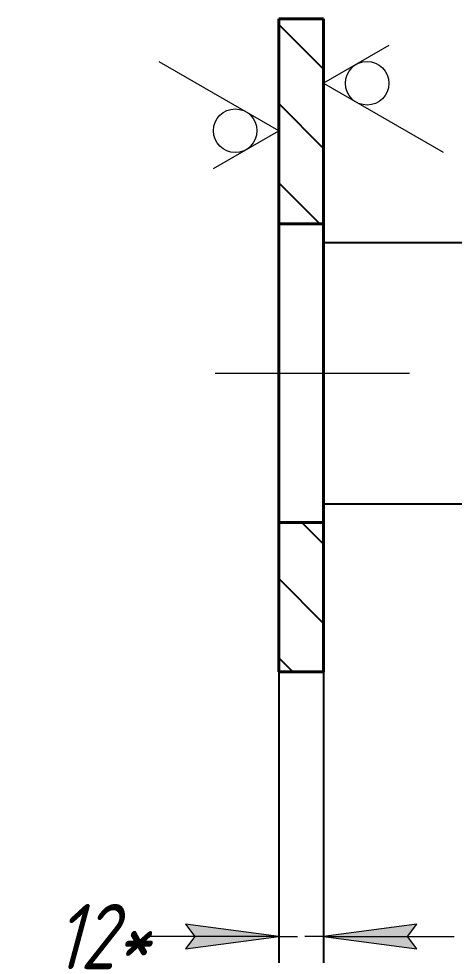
# Model space of a CAD drawing. Header units: millimetres. Extents: x 0 to 210, y 0 to 297.
# Drawn here: x 71.3 to 94.6, y 115.2 to 165.4 of the extents above; entities that cross this region are included whole.
import ezdxf

# ---------------------------------------------------------------- set-up
doc = ezdxf.new("R2010")
doc.units = ezdxf.units.MM
for name, pattern in [('K5LT_AXLED', [19.5, 15, -1.5, 1.5, -1.5]), ('K5LT_BASIC', [0]), ('K5LT_THIN', [0])]:
    doc.linetypes.add(name, pattern=pattern)
doc.layers.add('Системный слой', color=7, linetype='Continuous')
doc.styles.add('KDIMTEXTSTYLE', font='GOST_AU.SHX', dxfattribs={"width": 0.96, "oblique": 15, "height": 5})
doc.dimstyles.new('KDIMSTYLE (0.20)', dxfattribs={"dimtxt": 5, "dimasz": 1, "dimexe": 2, "dimexo": 0.0625, "dimgap": 1, "dimtad": 1, "dimlfac": 5, "dimtxsty": 'KDIMTEXTSTYLE', "dimsah": 1, "dimcen": 0.09, "dimdle": 1, "dimadec": 0, "dimazin": 0, "dimtfac": 0.667, "dimtmove": 0, "dimatfit": 3, "dimfxl": 1, "dimtvp": 1, "dimtolj": 1, "dimtzin": 0, "dimarcsym": 0})

# ---------------------------------------------------------------- blocks, each defined once
blk = doc.blocks.new('KDIMARROW_01')
at = {"layer": 'Системный слой'}
blk.add_hatch(color=0, dxfattribs=at).paths.add_polyline_path([(0, 0), (-5, 0.658), (-4.5, 0), (-5, -0.658)])
at = {"layer": 'Системный слой', "color": 0, "linetype": 'K5LT_THIN', "lineweight": 18}
for p, q in [((-4.5, 0), (-5, 0.658)), ((-5, 0.658), (0, 0)), ((0, 0), (-5, -0.658)), ((-5, -0.658), (-4.5, 0)), ((0, 0), (-1, 0))]:
    blk.add_line(p, q, dxfattribs=at)
blk = doc.blocks.new('U8')
at = {"layer": 'Системный слой', "color": 7, "linetype": 'K5LT_THIN', "lineweight": 18}
for p, q in [((85.211, 159.417), (78.809, 163.113)), ((81.711, 157.397), (85.211, 159.417))]:
    blk.add_line(p, q, dxfattribs=at)
blk.add_arc((82.878, 159.417), 1.167, 0, 360, dxfattribs=at)
blk = doc.blocks.new('U9')
at = {"layer": 'Системный слой', "color": 7, "linetype": 'K5LT_THIN', "lineweight": 18}
for p, q in [((91.111, 163.977), (87.611, 161.956)), ((87.611, 161.956), (94.013, 158.26))]:
    blk.add_line(p, q, dxfattribs=at)
blk.add_arc((89.945, 161.956), 1.167, 0, 360, dxfattribs=at)
blk = doc.blocks.new('KDIMARROW_02')
at = {"layer": 'Системный слой'}
blk.add_hatch(color=0, dxfattribs=at).paths.add_polyline_path([(4.5, 0), (5, 0.658), (0, 0), (5, -0.658)])
at = {"layer": 'Системный слой', "color": 0, "linetype": 'K5LT_THIN', "lineweight": 18}
for p, q in [((5, 0.658), (0, 0)), ((4.5, 0), (5, 0.658)), ((0, 0), (-1, 0)), ((0, 0), (5, -0.658)), ((0, 0), (7, 0)), ((5, -0.658), (4.5, 0))]:
    blk.add_line(p, q, dxfattribs=at)

msp = doc.modelspace()

# ---------------------------------------------------------------- hatches: boundary and pattern name
at = {"layer": 'Системный слой'}
h = msp.add_hatch(dxfattribs=at)
h.set_pattern_fill('', angle=135, style=0, pattern_type=0)
h.set_pattern_definition([(135, (0, 0), (-2.12132, -2.12132), [])])
h.paths.add_polyline_path([(85.2112, 138.4174), (85.2112, 130.4174), (87.6112, 130.4174), (87.6112, 138.4174)])
h.paths.add_polyline_path([(85.2112, 165.4174), (85.2112, 154.4174), (87.6112, 154.4174), (87.6112, 165.4174)])

# ---------------------------------------------------------------- linework, layer by layer
at = {"layer": 'Системный слой', "color": 150, "linetype": 'K5LT_BASIC', "lineweight": 40, "true_color": 0x0080ff}
for p, q in [((87.6112, 165.4174), (85.2112, 165.4174)), ((85.2112, 154.4174), (85.2112, 165.4174)), ((87.6112, 154.4174), (87.6112, 165.4174)), ((85.2112, 138.4174), (85.2112, 154.4174)), ((85.2112, 154.4174), (87.6112, 154.4174)), ((87.6112, 138.4174), (87.6112, 154.4174)), ((85.2112, 138.4174), (87.6112, 138.4174)), ((85.2112, 130.4174), (85.2112, 138.4174)), ((87.6112, 130.4174), (87.6112, 138.4174)), ((85.2112, 130.4174), (87.6112, 130.4174))]:
    msp.add_line(p, q, dxfattribs=at)
at = {"layer": 'Системный слой', "color": 30, "linetype": 'K5LT_AXLED', "lineweight": 18, "true_color": 0xff8000}
msp.add_line((81.8112, 146.4174), (92.2112, 146.4174), dxfattribs=at)

# ---------------------------------------------------------------- block references
at = {"layer": 'Системный слой'}
for name in ['U9', 'U8']:
    msp.add_blockref(name, (0, 0), dxfattribs=at)

# ---------------------------------------------------------------- dimensions: what is measured, and where the dimension line sits
at = {"layer": 'Системный слой', "color": 7}
msp.add_linear_dim(base=(113.1517, 153.4174), p1=(87.6112, 139.4174), p2=(87.6112, 153.4174), angle=90, dimstyle='KDIMSTYLE (0.20)', override={"dimexo": 0, "dimpost": '\\H3.5;\\W0.965;\\Q15;∅<>\\H3.5;\\W0.965;\\Q15;\\Q15;H12\\X\\H3.5;\\W0.965;\\Q15;\\Q15;2 отв.', "dimblk1": 'KDIMARROW_01', "dimblk2": 'KDIMARROW_01', "dimse1": 0, "dimse2": 0, "dimclrt": 7, "dimtolj": 1}, dxfattribs=at).render()
msp.add_linear_dim(base=(85.2112, 116.2255), p1=(87.6112, 130.4174), p2=(85.2112, 130.4174), location=(75.7458, 116.2255), dimstyle='KDIMSTYLE (0.20)', override={"dimexo": 0, "dimpost": '\\H3.5;\\W0.965;\\Q15;<>\\H3.5;\\W0.965;\\Q15;\\Q15;*', "dimblk1": 'KDIMARROW_02', "dimblk2": 'KDIMARROW_02', "dimse1": 0, "dimse2": 0, "dimclrt": 7, "dimtolj": 1}, dxfattribs=at).render()

doc.saveas('drawing.dxf')
